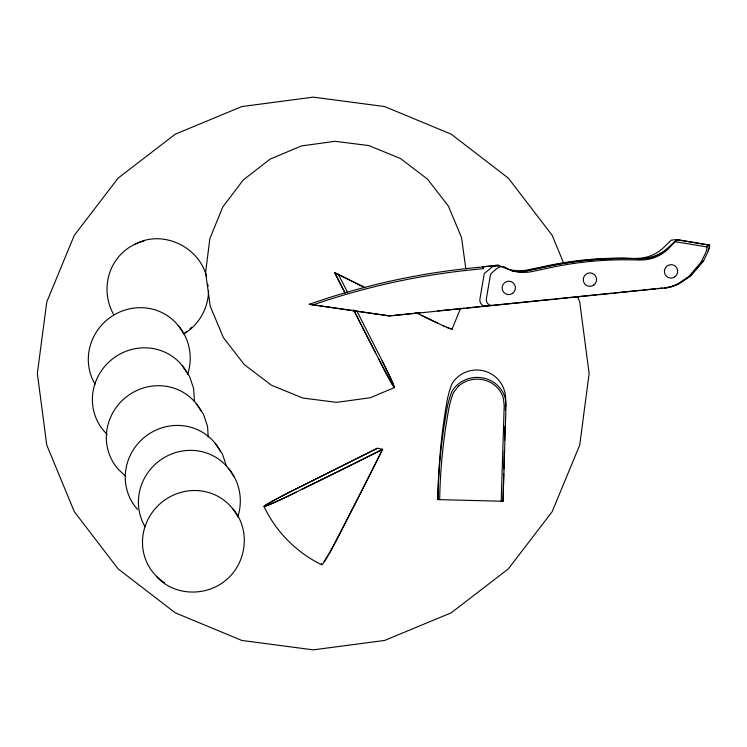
<?xml version="1.0" encoding="UTF-8"?>
<svg xmlns="http://www.w3.org/2000/svg" width="747" height="747" viewBox="0 0 747 747"><rect width="100%" height="100%" fill="white"/><g stroke="black" fill="none" stroke-linecap="round" stroke-linejoin="round"><path stroke-width="1.12" d="M439.675 499.64L439.899 491.04A606.134 575.283 -1.4 0 1 447.855 414.174L448.938 408.264A89.855 85.289 -1.4 0 1 449.871 403.884L451.048 399.524A89.855 85.289 -1.4 0 1 453.522 392.464M505.355 410.14L505.626 399.757A28.974 28.965 0 0 0 451.944 383.846A92.805 92.796 84 0 0 448.9 393.034L447.714 397.721A92.833 92.824 84 0 0 446.79 402.465L445.726 408.758A615.145 615.052 84 0 0 437.882 499.594L503.02 501.274L503.73 473.589M503.851 468.976L504.318 450.516M504.589 440.142L504.944 426.294M501.209 501.228L504.197 405.565L503.469 398.795A27.163 25.781 -1.4 0 0 458.481 386.171M503.02 501.274L506.008 405.5M208.59 290.816C208.254 308.362 198.851 325.122 183.622 333.984A51.001 49.041 -39.9 0 0 114.935 314.431A51.001 49.041 -39.9 0 0 95.046 384.126M187.702 374.144C193.118 357.57 189.71 338.755 178.197 325.552M237.807 516.831C243.223 500.266 239.806 481.451 228.293 468.238M452.01 329.296L460.61 308.175M453.522 392.455L458.443 386.134M492.497 305.532A5.799 5.715 -69.5 0 1 486.353 298.837L490.536 274.233C495.177 269.723 501.181 262.907 507.689 268.995A40.889 40.301 -69.5 0 0 532.116 271.534L551.417 267.435A358.569 353.434 -69.5 0 1 629.665 259.835L640.496 260.003A39.367 38.797 -69.5 0 0 668.388 248.77L677.034 239.74L709.65 245.137A16.985 16.742 -69.5 0 1 707.941 251.851L703.45 261.114L690.695 275.96L682.413 281.638A37.341 36.808 -69.5 0 1 665.26 287.94L389.589 315.99L309.305 304.309A715.971 705.71 -69.5 0 1 362.435 287.959L375.89 284.532A715.785 705.523 -69.5 0 1 471.534 268.061L483.048 266.894L483.412 268.649L471.889 269.816A715.785 705.523 -69.5 0 0 376.255 286.288L362.79 289.715A715.953 705.691 -69.5 0 0 322.835 301.592L313.077 304.907M690.265 275.802L703.03 260.955M687.511 277.697L681.992 281.479A37.341 36.808 -69.5 0 1 678.015 283.851M664.372 288.043A35.865 35.342 -69.5 0 0 680.844 281.983L688.799 276.53L701.05 262.272L705.364 253.382A16.313 16.079 -69.5 0 0 706.998 246.93L709.65 245.137L676.614 239.582L671.348 240.123L664.055 247.154A39.367 38.797 -69.5 0 1 636.164 258.378M377.534 448.275L287.66 493.16A26.976 1.382 -26.3 0 0 271.18 501.853L267.809 503.861A27.434 1.41 -26.3 0 0 270.012 504.318L280.732 499.566A89.444 4.594 -26.3 0 0 287.614 496.26L291.825 494.215A89.323 4.585 -26.3 0 0 296.017 492.17M394.425 387.59L370.288 397.749L336.598 402.353L302.862 398.067L271.366 385.181L244.269 364.573L223.418 337.635L210.224 306.223L205.602 272.459L209.851 238.657L222.69 207.115L243.242 179.98L270.106 159.111L301.452 145.917L335.142 141.304L368.887 145.59L400.383 158.476L427.48 179.093L448.331 206.023L461.515 237.443L465.839 268.957M134.385 244.624C161.772 228.899 199.132 246.417 206.545 276.605M492.843 265.923L496.503 265.624L482.833 266.81L496.083 265.465L498.38 266.455M494.859 265.428L497.969 264.989L502.46 266.978M309.305 304.309L389.168 315.832L391.484 315.598M393.8 315.365L420.44 312.648M437.817 310.883L464.457 308.175M466.772 307.932L479.509 306.643M481.824 306.401L552.845 299.183M554.797 298.977L567.851 297.651M569.858 297.446L596.713 294.72M598.814 294.505L611.728 293.188M613.875 292.973L640.59 290.247M642.831 290.023L655.595 288.725M657.883 288.491L662.524 288.015M707.045 245.081L709.23 244.979M496.503 265.624L493.263 266.081L484.261 273.561L479.901 299.183A6.032 5.948 -69.5 0 0 486.306 306.158M675.68 241.748L706.998 246.93M321.425 563.658A29.217 2.344 -63.3 0 0 324.506 561.455L330.099 552.21A91.554 7.33 -63.3 0 0 334.441 544.059L336.636 539.885A91.433 7.321 -63.3 0 0 338.821 535.664L341.706 530.071A605.462 48.49 -63.3 0 0 382.688 449.349L377.394 448.237L287.408 493.179L266.324 504.552A29.273 1.503 -26.3 0 0 268.677 505.047L278.948 500.527A91.246 4.687 -26.3 0 0 287.371 496.484L291.638 494.411A91.246 4.687 -26.3 0 0 295.933 492.32L301.667 489.397A602.409 30.926 -26.3 0 0 374.462 453.364L382.548 449.32L378.486 457.425A603.66 48.34 -63.3 0 1 341.668 529.819L338.793 535.394A89.509 7.171 -63.3 0 1 336.654 539.521L334.497 543.639A89.621 7.181 -63.3 0 1 330.949 550.315L325.141 560.026A27.378 2.194 -63.3 0 1 323.899 561.735M321.593 564.667C296.783 552.817 275.671 531.434 264.055 506.513M442.682 325.449L448.097 327.933A29.273 1.046 26.3 0 0 451.365 328.671M443.802 326.047L436.463 322.555A89.463 3.193 26.3 0 1 429.674 319.286L425.501 317.26A89.332 3.184 26.3 0 1 421.327 315.225M415.696 312.479L421.504 315.393A91.395 3.259 26.3 0 0 425.771 317.466L430.001 319.52A91.395 3.259 26.3 0 0 438.312 323.516M125.757 476.334L118.624 469.676A51.001 49.041 -39.9 0 1 128.344 395.415A51.001 49.041 -39.9 0 1 201.13 410.99M156.59 576.628C174.639 596.694 207.769 596.89 227.349 578.925C247.248 561.361 250.497 528.39 232.382 508.399M182.287 365.703L189.495 376.292L193.641 388.487L194.425 401.447M196.218 403.595L203.427 414.183L207.563 426.378L208.217 437.182M215.145 443.316L222.363 453.905L226.5 466.091M380.746 363.051L382.894 367.216A91.564 3.567 63.2 0 0 387.133 375.339L389.971 380.55A29.198 1.139 63.2 0 0 391.26 379.551A28.713 1.12 63.2 0 0 382.324 361.156L357.122 311.48M378.58 358.849L375.666 353.004A603.744 23.53 63.2 0 1 353.695 309.968M338.354 274.233L347.775 292.861M563.724 263.271L552.164 235.324L508.315 178.085L451.179 134.161L384.64 106.56L313.236 97.138L241.832 106.56L175.293 134.161L118.157 178.085L74.308 235.324L46.753 301.975L37.35 373.5L46.753 445.025L74.308 511.676L118.157 568.915L175.293 612.839L241.832 640.44L313.236 649.862L384.64 640.44L451.179 612.839L508.315 568.915L552.164 511.676L579.728 445.025L589.122 373.5L579.728 301.975L577.506 296.596M207.778 284.224L208.049 286.428M483.262 266.968L483.412 268.649M164.601 582.735A51.001 49.041 -39.9 0 1 159.774 504.01A51.001 49.041 -39.9 0 1 237.826 516.821M145.142 526.822A51.001 49.041 -39.9 0 1 165.031 457.127A51.001 49.041 -39.9 0 1 233.746 476.67M137.551 509.407A51.001 49.041 -39.9 0 1 147.775 434.782A51.001 49.041 -39.9 0 1 220.598 451.739M107.129 434.296A51.001 49.041 -39.9 0 1 113.432 358.233A51.001 49.041 -39.9 0 1 187.73 374.135M113.591 314.468A51.001 49.321 64.8 0 1 144.031 241.057M191.587 327.345A51.001 49.321 64.8 0 1 190.018 328.82M186.685 331.565A51.001 49.321 64.8 0 1 184.023 333.414M512.04 271.002A42.579 41.963 -69.5 0 0 527.13 270.591L547.224 266.334A373.36 368.01 -69.5 0 1 628.703 258.415M512.47 271.161A42.579 41.963 -69.5 0 0 527.55 270.75L547.654 266.492A373.36 368.01 -69.5 0 1 629.123 258.574L640.394 258.742A40.982 40.403 -69.5 0 0 669.443 247.052L677.034 239.74L669.023 246.902A40.982 40.403 -69.5 0 1 639.974 258.593L625.332 258.21A358.569 353.434 -69.5 0 0 547.084 265.82L527.784 269.91A40.889 40.301 -69.5 0 1 503.357 267.379M676.633 284.532A37.341 36.808 -69.5 0 1 675.223 285.158M673.794 285.718A37.341 36.808 -69.5 0 1 664.839 287.782M708.828 247.939A16.985 16.742 -69.5 0 1 708.586 248.9M708.287 249.853A16.985 16.742 -69.5 0 1 707.923 250.787M485.877 305.999A6.032 5.948 -69.5 0 1 484.075 305.897M437.882 499.594A607.946 577.001 -1.4 0 1 446.071 413.903L447.154 407.965A91.788 87.119 -1.4 0 1 448.107 403.492L449.302 399.066A91.853 87.175 -1.4 0 1 452.421 390.42M452.486 390.466A28.956 27.48 -1.4 0 1 485.373 378.524A28.956 27.48 -1.4 0 1 506.036 405.5M382.688 449.349A604.211 31.019 -26.3 0 1 301.601 489.537M365.18 287.763A604.211 21.56 26.3 0 1 334.731 272.711L334.787 272.674A602.502 21.495 26.3 0 0 364.162 287.184M375.722 353.266A605.462 23.605 63.2 0 1 353.676 310.098M344.965 292.936A605.462 23.605 63.2 0 1 334.731 272.711A603.744 23.53 63.2 0 0 345.002 292.852M380.746 363.051A91.564 3.567 63.2 0 1 378.58 358.831M450.376 328.484A27.434 0.98 26.3 0 1 446.706 327.205M382.212 361.1A27.004 1.055 63.2 0 1 390.634 378.43L392.399 382.399A27.415 1.064 63.2 0 1 391.54 383.062L386.218 373.435A89.631 3.492 63.2 0 1 382.753 366.786L380.634 362.687A89.519 3.492 63.2 0 1 378.514 358.569M674.877 276.838A6.742 6.648 -69.5 0 0 673.822 265.241A6.742 6.648 -69.5 0 0 664.41 272.057A6.742 6.648 -69.5 0 0 674.877 276.838M512.619 293.347A6.742 6.648 -69.5 0 0 511.564 281.75A6.742 6.648 -69.5 0 0 502.152 288.566A6.742 6.648 -69.5 0 0 512.619 293.347M593.753 285.093A6.742 6.648 -69.5 0 0 592.698 273.495A6.742 6.648 -69.5 0 0 583.276 280.312A6.742 6.648 -69.5 0 0 593.753 285.093"/></g></svg>
